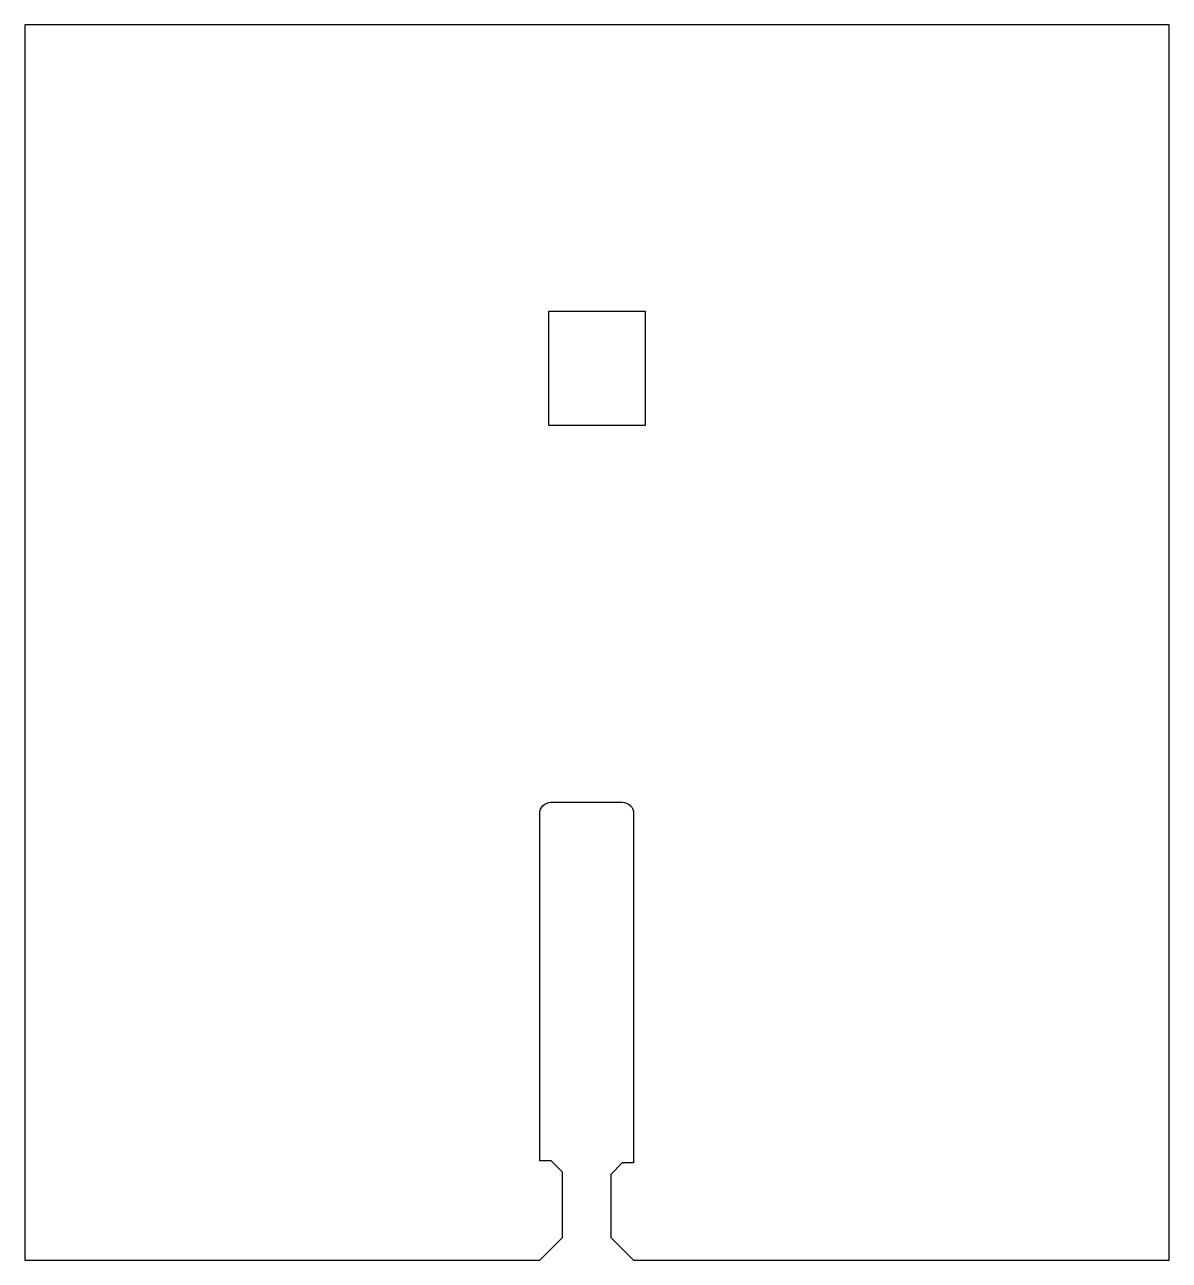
# Model space of a CAD drawing. Header units: millimetres. Extents: x -25 to 25, y -27 to 27.
import ezdxf

# ---------------------------------------------------------------- set-up
doc = ezdxf.new("R2010")
doc.units = ezdxf.units.MM
doc.layers.get('0').update_dxf_attribs({"linetype": 'CONTINUOUS'})

msp = doc.modelspace()

# ---------------------------------------------------------------- linework, layer by layer
msp.add_lwpolyline([(1.6, -7.472), (1.6, -22.722), (1.1, -22.722), (0.6, -23.222), (0.6, -25.972), (1.6, -26.972), (25, -26.972), (25, 26.972), (-25, 26.972), (-25, -26.972), (-2.5, -26.972), (-1.5, -25.972), (-1.5, -23.125), (-2, -22.625), (-2.5, -22.625), (-2.5, -7.472, -0.414214), (-2, -6.972), (1.1, -6.972, -0.414214)], format="xyb", close=True)
msp.add_lwpolyline([(-2.1, 14.472), (2.1, 14.472), (2.1, 9.472), (-2.1, 9.472)], close=True)

doc.saveas('drawing.dxf')
